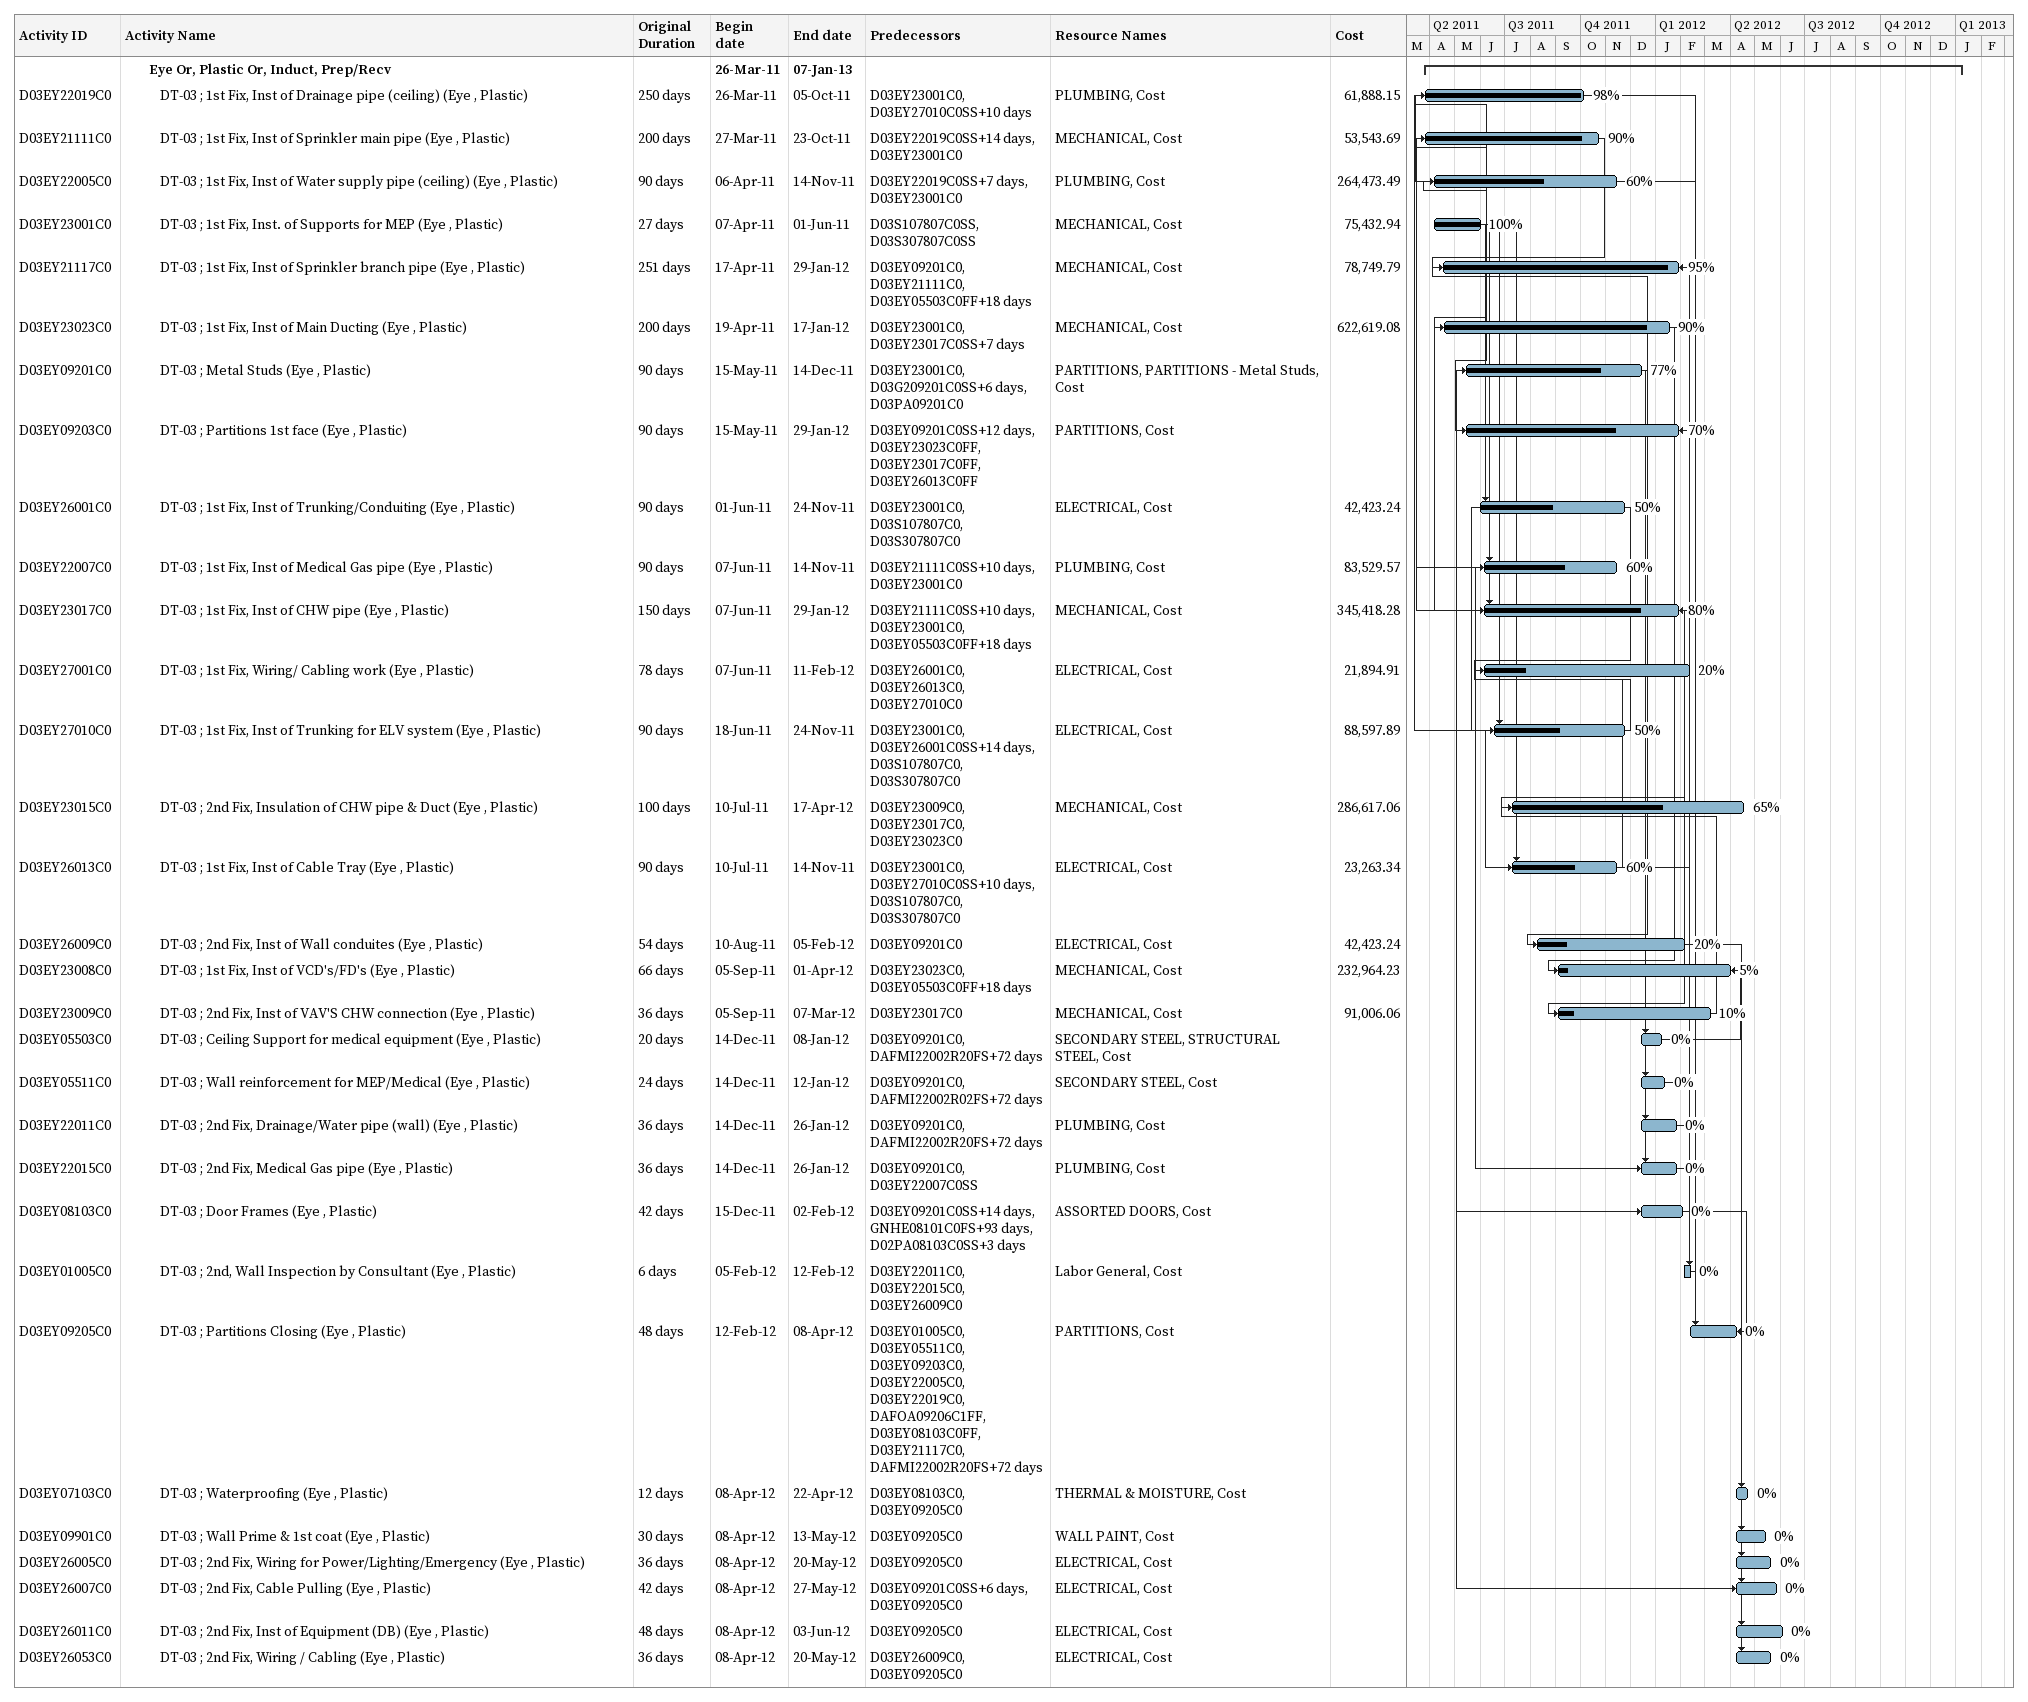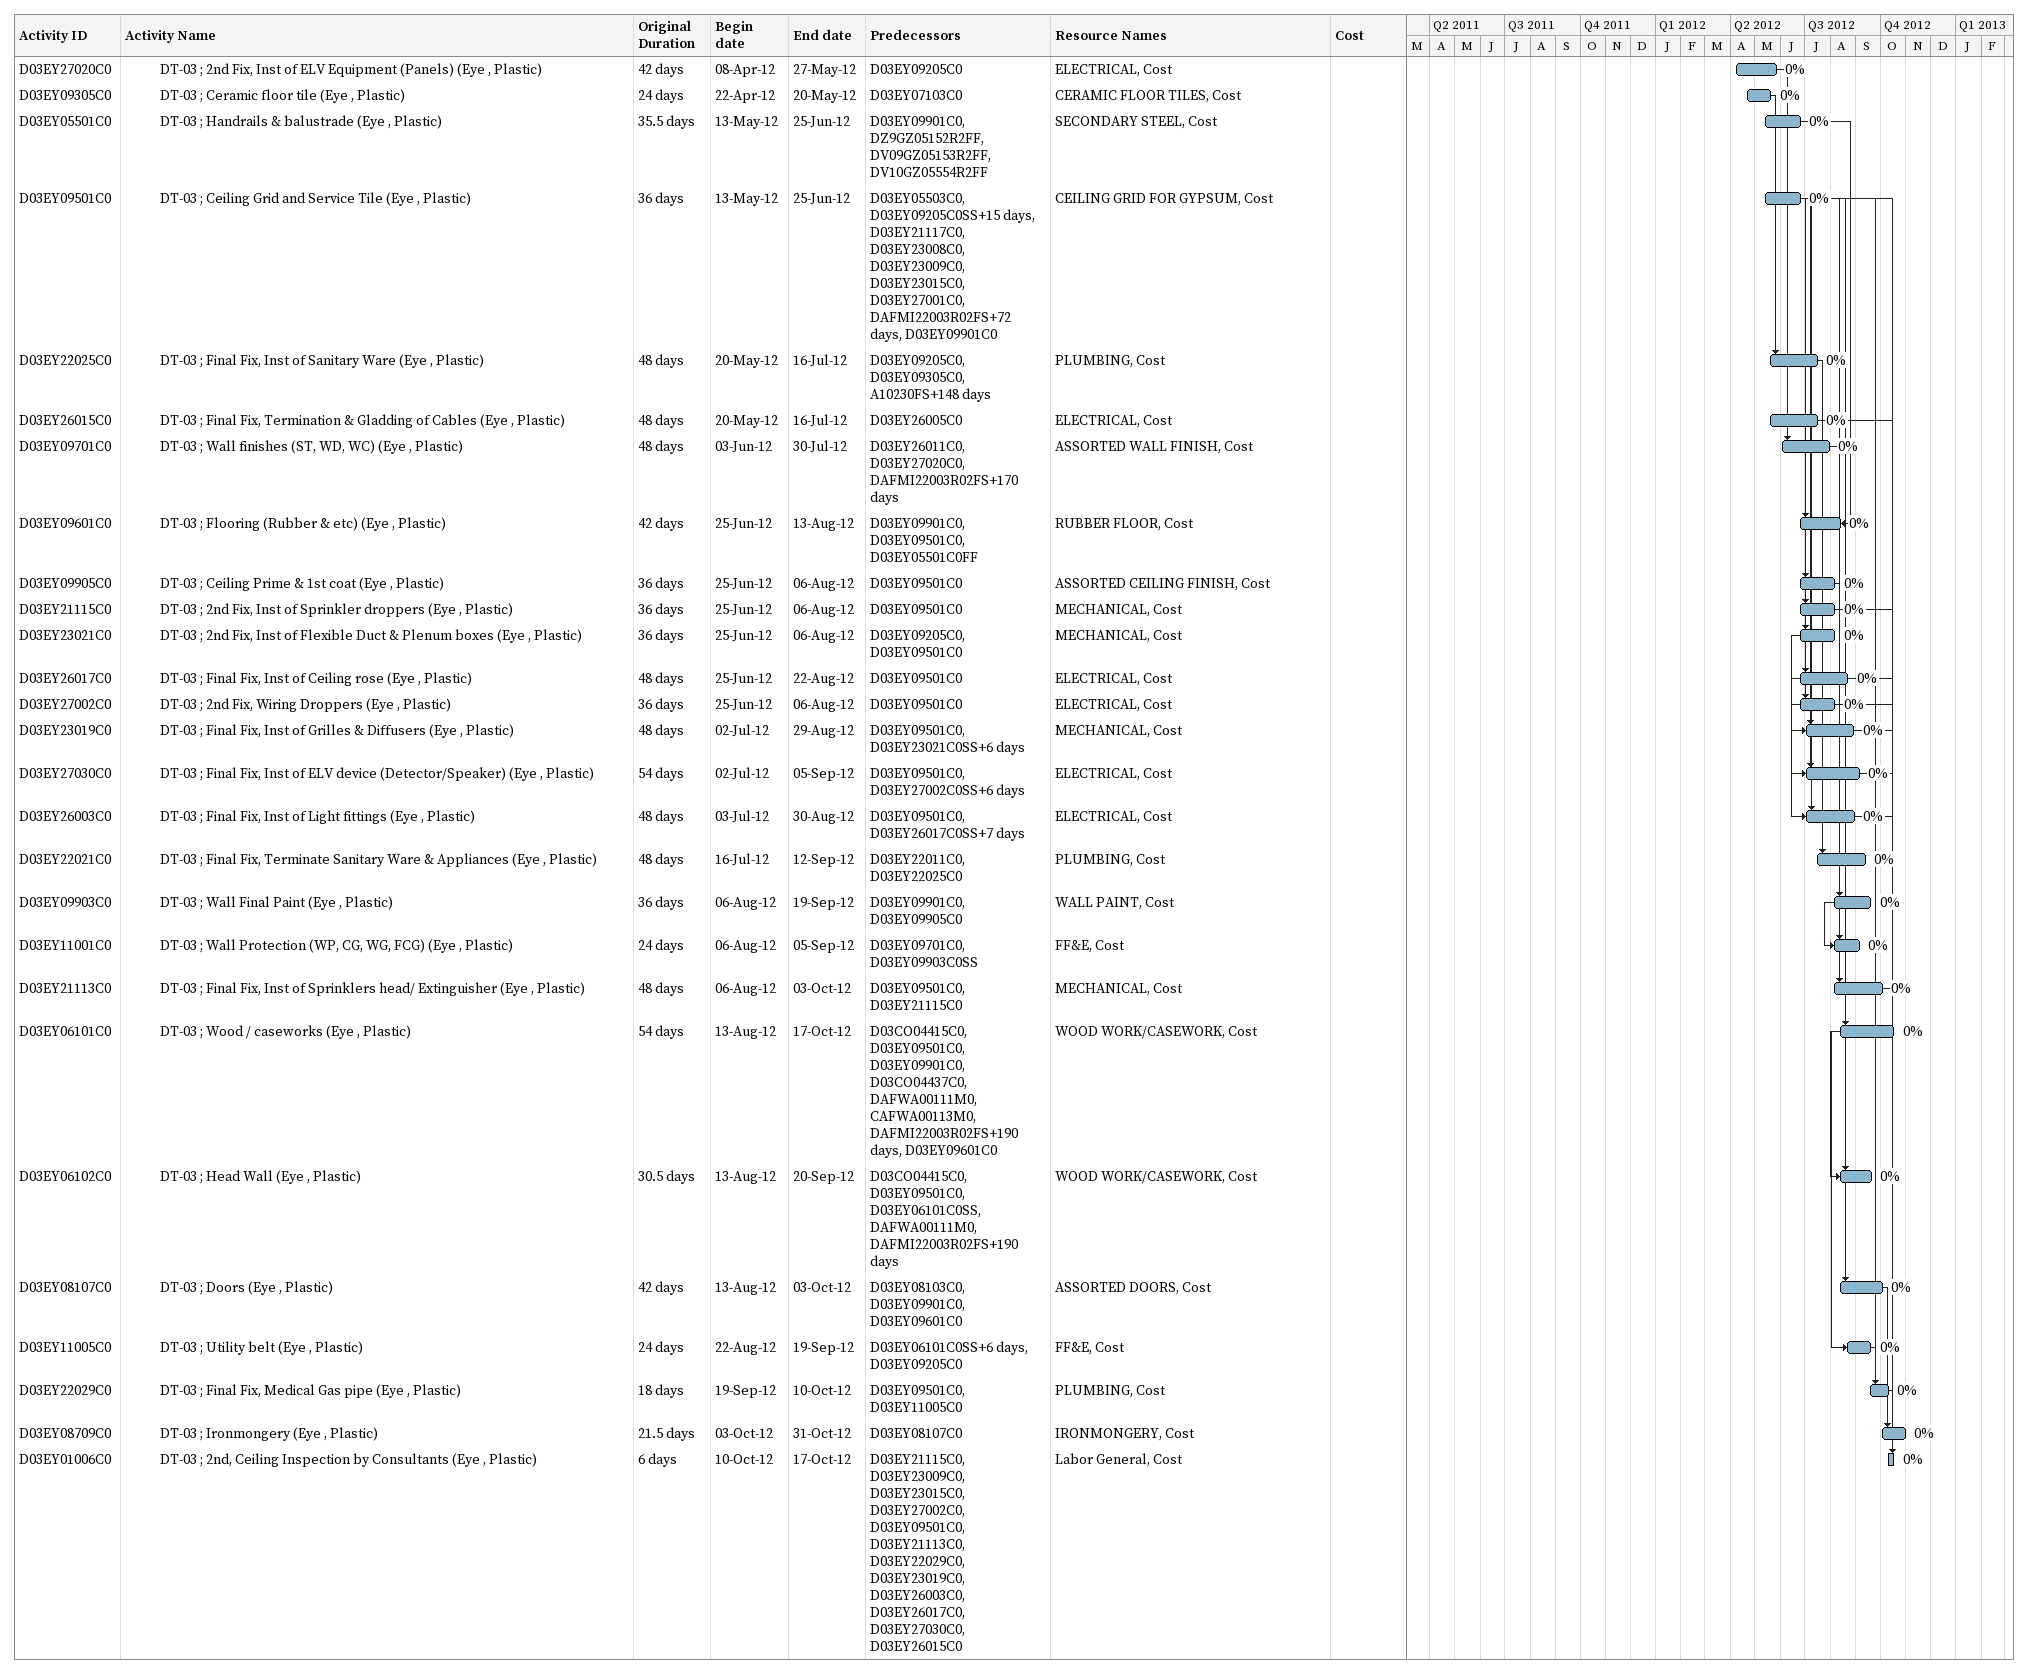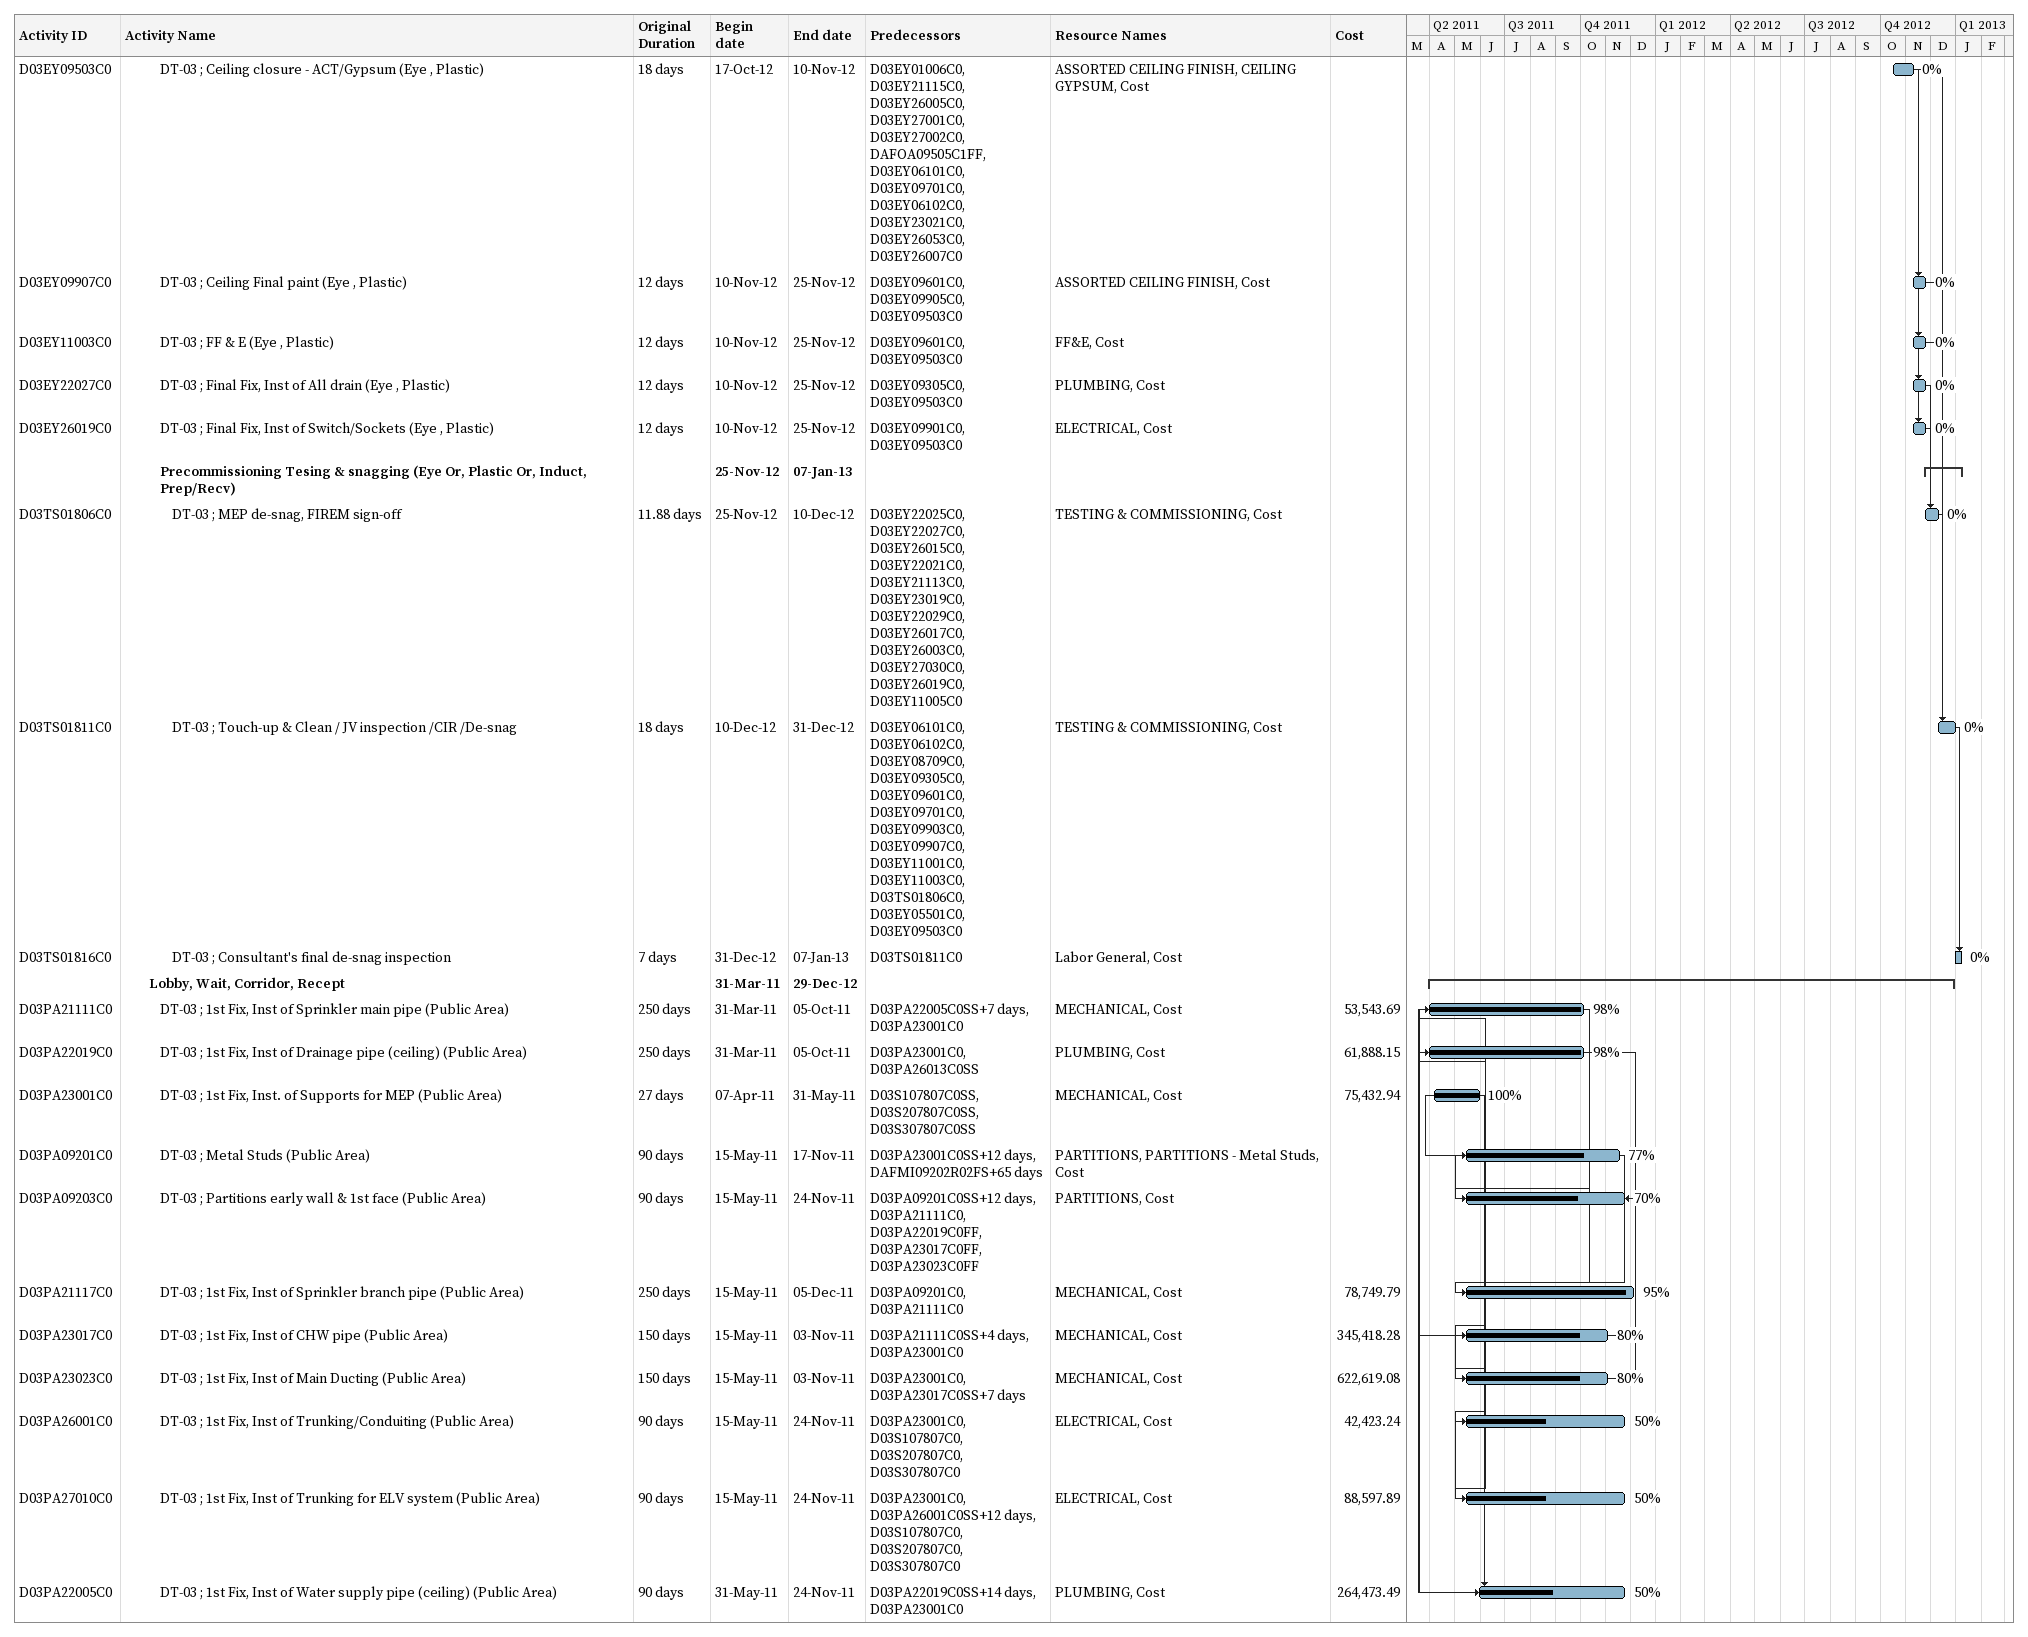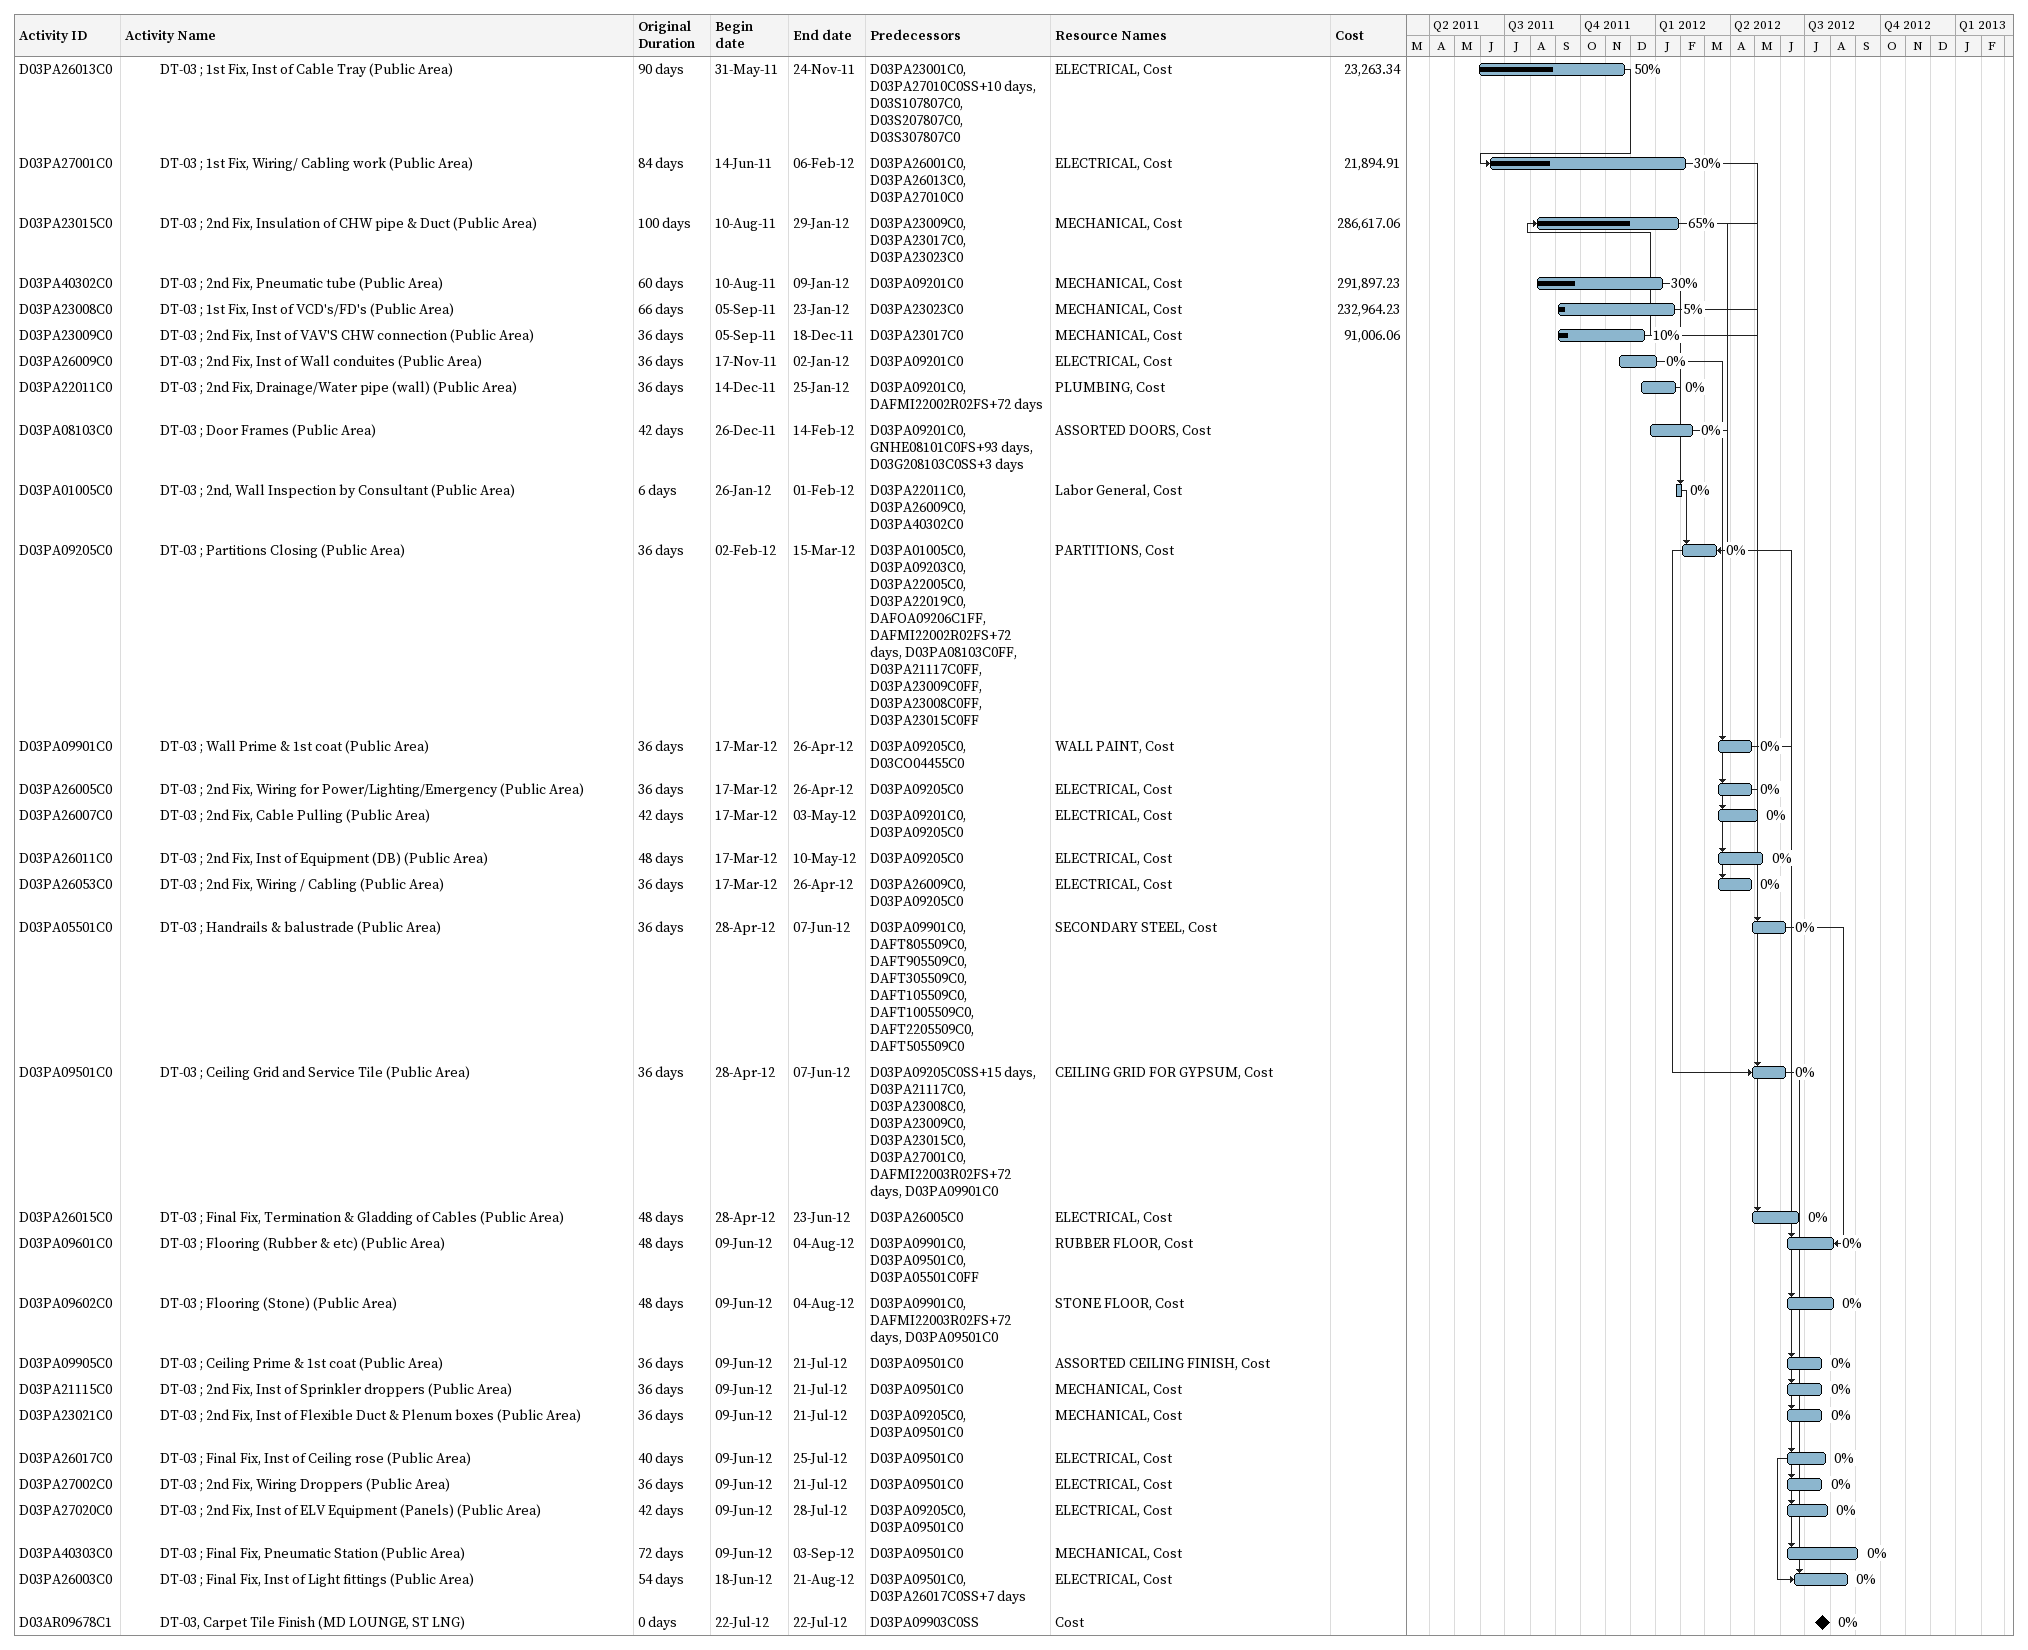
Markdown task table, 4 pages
| ID | Level | Task | Original duration | Start | Finish | Predecessors | Resources | % complete | Cost |
|---|---|---|---|---|---|---|---|---|---|
|  | 3 | **Eye Or, Plastic Or, Induct, Prep/Recv** |  | 2011-03-26 | 2013-01-07 |  |  |  |  |
| D03EY22019C0 | 4 | DT-03 ; 1st Fix, Inst of Drainage pipe (ceiling) (Eye , Plastic) | 250d | 2011-03-26 | 2011-10-05 | D03EY23001C0, D03EY27010C0SS+10d | PLUMBING, Cost | 98 | 61888.15 |
| D03EY21111C0 | 4 | DT-03 ; 1st Fix, Inst of Sprinkler main pipe (Eye , Plastic) | 200d | 2011-03-27 | 2011-10-23 | D03EY22019C0SS+14d, D03EY23001C0 | MECHANICAL, Cost | 90 | 53543.69 |
| D03EY22005C0 | 4 | DT-03 ; 1st Fix, Inst of Water supply pipe (ceiling) (Eye , Plastic) | 90d | 2011-04-06 | 2011-11-14 | D03EY22019C0SS+7d, D03EY23001C0 | PLUMBING, Cost | 60 | 264473.49 |
| D03EY23001C0 | 4 | DT-03 ; 1st Fix, Inst. of Supports for MEP (Eye , Plastic) | 27d | 2011-04-07 | 2011-06-01 | D03S107807C0SS, D03S307807C0SS | MECHANICAL, Cost | 100 | 75432.94 |
| D03EY21117C0 | 4 | DT-03 ; 1st Fix, Inst of Sprinkler branch pipe (Eye , Plastic) | 251d | 2011-04-17 | 2012-01-29 | D03EY09201C0, D03EY21111C0, D03EY05503C0FF+18d | MECHANICAL, Cost | 95 | 78749.79 |
| D03EY23023C0 | 4 | DT-03 ; 1st Fix, Inst of Main Ducting (Eye , Plastic) | 200d | 2011-04-19 | 2012-01-17 | D03EY23001C0, D03EY23017C0SS+7d | MECHANICAL, Cost | 90 | 622619.08 |
| D03EY09201C0 | 4 | DT-03 ; Metal Studs (Eye , Plastic) | 90d | 2011-05-15 | 2011-12-14 | D03EY23001C0, D03G209201C0SS+6d, D03PA09201C0 | PARTITIONS, PARTITIONS - Metal Studs, Cost | 77 |  |
| D03EY09203C0 | 4 | DT-03 ; Partitions 1st face (Eye , Plastic) | 90d | 2011-05-15 | 2012-01-29 | D03EY09201C0SS+12d, D03EY23023C0FF, D03EY23017C0FF, D03EY26013C0FF | PARTITIONS, Cost | 70 |  |
| D03EY26001C0 | 4 | DT-03 ; 1st Fix, Inst of Trunking/Conduiting (Eye , Plastic) | 90d | 2011-06-01 | 2011-11-24 | D03EY23001C0, D03S107807C0, D03S307807C0 | ELECTRICAL, Cost | 50 | 42423.24 |
| D03EY22007C0 | 4 | DT-03 ; 1st Fix, Inst of Medical Gas pipe (Eye , Plastic) | 90d | 2011-06-07 | 2011-11-14 | D03EY21111C0SS+10d, D03EY23001C0 | PLUMBING, Cost | 60 | 83529.57 |
| D03EY23017C0 | 4 | DT-03 ; 1st Fix, Inst of CHW pipe (Eye , Plastic) | 150d | 2011-06-07 | 2012-01-29 | D03EY21111C0SS+10d, D03EY23001C0, D03EY05503C0FF+18d | MECHANICAL, Cost | 80 | 345418.28 |
| D03EY27001C0 | 4 | DT-03 ; 1st Fix, Wiring/ Cabling work (Eye , Plastic) | 78d | 2011-06-07 | 2012-02-11 | D03EY26001C0, D03EY26013C0, D03EY27010C0 | ELECTRICAL, Cost | 20 | 21894.91 |
| D03EY27010C0 | 4 | DT-03 ; 1st Fix, Inst of Trunking for ELV system (Eye , Plastic) | 90d | 2011-06-18 | 2011-11-24 | D03EY23001C0, D03EY26001C0SS+14d, D03S107807C0, D03S307807C0 | ELECTRICAL, Cost | 50 | 88597.89 |
| D03EY23015C0 | 4 | DT-03 ; 2nd Fix, Insulation of CHW pipe & Duct (Eye , Plastic) | 100d | 2011-07-10 | 2012-04-17 | D03EY23009C0, D03EY23017C0, D03EY23023C0 | MECHANICAL, Cost | 65 | 286617.06 |
| D03EY26013C0 | 4 | DT-03 ; 1st Fix, Inst of Cable Tray (Eye , Plastic) | 90d | 2011-07-10 | 2011-11-14 | D03EY23001C0, D03EY27010C0SS+10d, D03S107807C0, D03S307807C0 | ELECTRICAL, Cost | 60 | 23263.34 |
| D03EY26009C0 | 4 | DT-03 ; 2nd Fix, Inst of Wall conduites (Eye , Plastic) | 54d | 2011-08-10 | 2012-02-05 | D03EY09201C0 | ELECTRICAL, Cost | 20 | 42423.24 |
| D03EY23008C0 | 4 | DT-03 ; 1st Fix, Inst of VCD's/FD's (Eye , Plastic) | 66d | 2011-09-05 | 2012-04-01 | D03EY23023C0, D03EY05503C0FF+18d | MECHANICAL, Cost | 5 | 232964.23 |
| D03EY23009C0 | 4 | DT-03 ; 2nd Fix, Inst of VAV'S CHW connection (Eye , Plastic) | 36d | 2011-09-05 | 2012-03-07 | D03EY23017C0 | MECHANICAL, Cost | 10 | 91006.06 |
| D03EY05503C0 | 4 | DT-03 ; Ceiling Support for medical equipment (Eye , Plastic) | 20d | 2011-12-14 | 2012-01-08 | D03EY09201C0, DAFMI22002R20FS+72d | SECONDARY STEEL, STRUCTURAL STEEL, Cost | 0 |  |
| D03EY05511C0 | 4 | DT-03 ; Wall reinforcement for MEP/Medical (Eye , Plastic) | 24d | 2011-12-14 | 2012-01-12 | D03EY09201C0, DAFMI22002R02FS+72d | SECONDARY STEEL, Cost | 0 |  |
| D03EY22011C0 | 4 | DT-03 ; 2nd Fix, Drainage/Water pipe (wall) (Eye , Plastic) | 36d | 2011-12-14 | 2012-01-26 | D03EY09201C0, DAFMI22002R20FS+72d | PLUMBING, Cost | 0 |  |
| D03EY22015C0 | 4 | DT-03 ; 2nd Fix, Medical Gas pipe (Eye , Plastic) | 36d | 2011-12-14 | 2012-01-26 | D03EY09201C0, D03EY22007C0SS | PLUMBING, Cost | 0 |  |
| D03EY08103C0 | 4 | DT-03 ; Door Frames (Eye , Plastic) | 42d | 2011-12-15 | 2012-02-02 | D03EY09201C0SS+14d, GNHE08101C0FS+93d, D02PA08103C0SS+3d | ASSORTED DOORS, Cost | 0 |  |
| D03EY01005C0 | 4 | DT-03 ; 2nd, Wall Inspection by Consultant (Eye , Plastic) | 6d | 2012-02-05 | 2012-02-12 | D03EY22011C0, D03EY22015C0, D03EY26009C0 | Labor General, Cost | 0 |  |
| D03EY09205C0 | 4 | DT-03 ; Partitions Closing (Eye , Plastic) | 48d | 2012-02-12 | 2012-04-08 | D03EY01005C0, D03EY05511C0, D03EY09203C0, D03EY22005C0, D03EY22019C0, DAFOA09206C1FF, D03EY08103C0FF, D03EY21117C0, DAFMI22002R20FS+72d | PARTITIONS, Cost | 0 |  |
| D03EY07103C0 | 4 | DT-03 ; Waterproofing (Eye , Plastic) | 12d | 2012-04-08 | 2012-04-22 | D03EY08103C0, D03EY09205C0 | THERMAL & MOISTURE, Cost | 0 |  |
| D03EY09901C0 | 4 | DT-03 ; Wall Prime & 1st coat (Eye , Plastic) | 30d | 2012-04-08 | 2012-05-13 | D03EY09205C0 | WALL PAINT, Cost | 0 |  |
| D03EY26005C0 | 4 | DT-03 ; 2nd Fix, Wiring for Power/Lighting/Emergency (Eye , Plastic) | 36d | 2012-04-08 | 2012-05-20 | D03EY09205C0 | ELECTRICAL, Cost | 0 |  |
| D03EY26007C0 | 4 | DT-03 ; 2nd Fix, Cable Pulling (Eye , Plastic) | 42d | 2012-04-08 | 2012-05-27 | D03EY09201C0SS+6d, D03EY09205C0 | ELECTRICAL, Cost | 0 |  |
| D03EY26011C0 | 4 | DT-03 ; 2nd Fix, Inst of Equipment (DB) (Eye , Plastic) | 48d | 2012-04-08 | 2012-06-03 | D03EY09205C0 | ELECTRICAL, Cost | 0 |  |
| D03EY26053C0 | 4 | DT-03 ; 2nd Fix, Wiring / Cabling (Eye , Plastic) | 36d | 2012-04-08 | 2012-05-20 | D03EY26009C0, D03EY09205C0 | ELECTRICAL, Cost | 0 |  |
| D03EY27020C0 | 4 | DT-03 ; 2nd Fix, Inst of ELV Equipment (Panels) (Eye , Plastic) | 42d | 2012-04-08 | 2012-05-27 | D03EY09205C0 | ELECTRICAL, Cost | 0 |  |
| D03EY09305C0 | 4 | DT-03 ; Ceramic floor tile (Eye , Plastic) | 24d | 2012-04-22 | 2012-05-20 | D03EY07103C0 | CERAMIC FLOOR TILES, Cost | 0 |  |
| D03EY05501C0 | 4 | DT-03 ; Handrails & balustrade (Eye , Plastic) | 35.5d | 2012-05-13 | 2012-06-25 | D03EY09901C0, DZ9GZ05152R2FF, DV09GZ05153R2FF, DV10GZ05554R2FF | SECONDARY STEEL, Cost | 0 |  |
| D03EY09501C0 | 4 | DT-03 ; Ceiling Grid and Service Tile (Eye , Plastic) | 36d | 2012-05-13 | 2012-06-25 | D03EY05503C0, D03EY09205C0SS+15d, D03EY21117C0, D03EY23008C0, D03EY23009C0, D03EY23015C0, D03EY27001C0, DAFMI22003R02FS+72d, D03EY09901C0 | CEILING GRID FOR GYPSUM, Cost | 0 |  |
| D03EY22025C0 | 4 | DT-03 ; Final Fix, Inst of Sanitary Ware (Eye , Plastic) | 48d | 2012-05-20 | 2012-07-16 | D03EY09205C0, D03EY09305C0, A10230FS+148d | PLUMBING, Cost | 0 |  |
| D03EY26015C0 | 4 | DT-03 ; Final Fix, Termination & Gladding of Cables (Eye , Plastic) | 48d | 2012-05-20 | 2012-07-16 | D03EY26005C0 | ELECTRICAL, Cost | 0 |  |
| D03EY09701C0 | 4 | DT-03 ; Wall finishes (ST, WD, WC) (Eye , Plastic) | 48d | 2012-06-03 | 2012-07-30 | D03EY26011C0, D03EY27020C0, DAFMI22003R02FS+170d | ASSORTED WALL FINISH, Cost | 0 |  |
| D03EY09601C0 | 4 | DT-03 ; Flooring (Rubber & etc) (Eye , Plastic) | 42d | 2012-06-25 | 2012-08-13 | D03EY09901C0, D03EY09501C0, D03EY05501C0FF | RUBBER FLOOR, Cost | 0 |  |
| D03EY09905C0 | 4 | DT-03 ; Ceiling Prime & 1st coat (Eye , Plastic) | 36d | 2012-06-25 | 2012-08-06 | D03EY09501C0 | ASSORTED CEILING FINISH, Cost | 0 |  |
| D03EY21115C0 | 4 | DT-03 ; 2nd Fix, Inst of Sprinkler droppers (Eye , Plastic) | 36d | 2012-06-25 | 2012-08-06 | D03EY09501C0 | MECHANICAL, Cost | 0 |  |
| D03EY23021C0 | 4 | DT-03 ; 2nd Fix, Inst of Flexible Duct & Plenum boxes (Eye , Plastic) | 36d | 2012-06-25 | 2012-08-06 | D03EY09205C0, D03EY09501C0 | MECHANICAL, Cost | 0 |  |
| D03EY26017C0 | 4 | DT-03 ; Final Fix, Inst of Ceiling rose (Eye , Plastic) | 48d | 2012-06-25 | 2012-08-22 | D03EY09501C0 | ELECTRICAL, Cost | 0 |  |
| D03EY27002C0 | 4 | DT-03 ; 2nd Fix, Wiring Droppers (Eye , Plastic) | 36d | 2012-06-25 | 2012-08-06 | D03EY09501C0 | ELECTRICAL, Cost | 0 |  |
| D03EY23019C0 | 4 | DT-03 ; Final Fix, Inst of Grilles & Diffusers (Eye , Plastic) | 48d | 2012-07-02 | 2012-08-29 | D03EY09501C0, D03EY23021C0SS+6d | MECHANICAL, Cost | 0 |  |
| D03EY27030C0 | 4 | DT-03 ; Final Fix, Inst of ELV device (Detector/Speaker) (Eye , Plastic) | 54d | 2012-07-02 | 2012-09-05 | D03EY09501C0, D03EY27002C0SS+6d | ELECTRICAL, Cost | 0 |  |
| D03EY26003C0 | 4 | DT-03 ; Final Fix, Inst of Light fittings (Eye , Plastic) | 48d | 2012-07-03 | 2012-08-30 | D03EY09501C0, D03EY26017C0SS+7d | ELECTRICAL, Cost | 0 |  |
| D03EY22021C0 | 4 | DT-03 ; Final Fix, Terminate Sanitary Ware & Appliances (Eye , Plastic) | 48d | 2012-07-16 | 2012-09-12 | D03EY22011C0, D03EY22025C0 | PLUMBING, Cost | 0 |  |
| D03EY09903C0 | 4 | DT-03 ; Wall Final Paint (Eye , Plastic) | 36d | 2012-08-06 | 2012-09-19 | D03EY09901C0, D03EY09905C0 | WALL PAINT, Cost | 0 |  |
| D03EY11001C0 | 4 | DT-03 ; Wall Protection (WP, CG, WG, FCG) (Eye , Plastic) | 24d | 2012-08-06 | 2012-09-05 | D03EY09701C0, D03EY09903C0SS | FF&E, Cost | 0 |  |
| D03EY21113C0 | 4 | DT-03 ; Final Fix, Inst of Sprinklers head/ Extinguisher (Eye , Plastic) | 48d | 2012-08-06 | 2012-10-03 | D03EY09501C0, D03EY21115C0 | MECHANICAL, Cost | 0 |  |
| D03EY06101C0 | 4 | DT-03 ; Wood / caseworks (Eye , Plastic) | 54d | 2012-08-13 | 2012-10-17 | D03CO04415C0, D03EY09501C0, D03EY09901C0, D03CO04437C0, DAFWA00111M0, CAFWA00113M0, DAFMI22003R02FS+190d, D03EY09601C0 | WOOD WORK/CASEWORK, Cost | 0 |  |
| D03EY06102C0 | 4 | DT-03 ; Head Wall (Eye , Plastic) | 30.5d | 2012-08-13 | 2012-09-20 | D03CO04415C0, D03EY09501C0, D03EY06101C0SS, DAFWA00111M0, DAFMI22003R02FS+190d | WOOD WORK/CASEWORK, Cost | 0 |  |
| D03EY08107C0 | 4 | DT-03 ; Doors (Eye , Plastic) | 42d | 2012-08-13 | 2012-10-03 | D03EY08103C0, D03EY09901C0, D03EY09601C0 | ASSORTED DOORS, Cost | 0 |  |
| D03EY11005C0 | 4 | DT-03 ; Utility belt (Eye , Plastic) | 24d | 2012-08-22 | 2012-09-19 | D03EY06101C0SS+6d, D03EY09205C0 | FF&E, Cost | 0 |  |
| D03EY22029C0 | 4 | DT-03 ; Final Fix, Medical Gas pipe (Eye , Plastic) | 18d | 2012-09-19 | 2012-10-10 | D03EY09501C0, D03EY11005C0 | PLUMBING, Cost | 0 |  |
| D03EY08709C0 | 4 | DT-03 ; Ironmongery (Eye , Plastic) | 21.5d | 2012-10-03 | 2012-10-31 | D03EY08107C0 | IRONMONGERY, Cost | 0 |  |
| D03EY01006C0 | 4 | DT-03 ; 2nd, Ceiling Inspection by Consultants (Eye , Plastic) | 6d | 2012-10-10 | 2012-10-17 | D03EY21115C0, D03EY23009C0, D03EY23015C0, D03EY27002C0, D03EY09501C0, D03EY21113C0, D03EY22029C0, D03EY23019C0, D03EY26003C0, D03EY26017C0, D03EY27030C0, D03EY26015C0 | Labor General, Cost | 0 |  |
| D03EY09503C0 | 4 | DT-03 ; Ceiling closure - ACT/Gypsum (Eye , Plastic) | 18d | 2012-10-17 | 2012-11-10 | D03EY01006C0, D03EY21115C0, D03EY26005C0, D03EY27001C0, D03EY27002C0, DAFOA09505C1FF, D03EY06101C0, D03EY09701C0, D03EY06102C0, D03EY23021C0, D03EY26053C0, D03EY26007C0 | ASSORTED CEILING FINISH, CEILING GYPSUM, Cost | 0 |  |
| D03EY09907C0 | 4 | DT-03 ; Ceiling Final paint (Eye , Plastic) | 12d | 2012-11-10 | 2012-11-25 | D03EY09601C0, D03EY09905C0, D03EY09503C0 | ASSORTED CEILING FINISH, Cost | 0 |  |
| D03EY11003C0 | 4 | DT-03 ; FF & E (Eye , Plastic) | 12d | 2012-11-10 | 2012-11-25 | D03EY09601C0, D03EY09503C0 | FF&E, Cost | 0 |  |
| D03EY22027C0 | 4 | DT-03 ; Final Fix, Inst of All drain (Eye , Plastic) | 12d | 2012-11-10 | 2012-11-25 | D03EY09305C0, D03EY09503C0 | PLUMBING, Cost | 0 |  |
| D03EY26019C0 | 4 | DT-03 ; Final Fix, Inst of Switch/Sockets (Eye , Plastic) | 12d | 2012-11-10 | 2012-11-25 | D03EY09901C0, D03EY09503C0 | ELECTRICAL, Cost | 0 |  |
|  | 4 | **Precommissioning Tesing & snagging (Eye Or, Plastic Or, Induct, Prep/Recv)** |  | 2012-11-25 | 2013-01-07 |  |  |  |  |
| D03TS01806C0 | 5 | DT-03 ; MEP de-snag, FIREM sign-off | 11.88d | 2012-11-25 | 2012-12-10 | D03EY22025C0, D03EY22027C0, D03EY26015C0, D03EY22021C0, D03EY21113C0, D03EY23019C0, D03EY22029C0, D03EY26017C0, D03EY26003C0, D03EY27030C0, D03EY26019C0, D03EY11005C0 | TESTING & COMMISSIONING, Cost | 0 |  |
| D03TS01811C0 | 5 | DT-03 ; Touch-up & Clean / JV inspection /CIR /De-snag | 18d | 2012-12-10 | 2012-12-31 | D03EY06101C0, D03EY06102C0, D03EY08709C0, D03EY09305C0, D03EY09601C0, D03EY09701C0, D03EY09903C0, D03EY09907C0, D03EY11001C0, D03EY11003C0, D03TS01806C0, D03EY05501C0, D03EY09503C0 | TESTING & COMMISSIONING, Cost | 0 |  |
| D03TS01816C0 | 5 | DT-03 ; Consultant's final de-snag inspection | 7d | 2012-12-31 | 2013-01-07 | D03TS01811C0 | Labor General, Cost | 0 |  |
|  | 3 | **Lobby, Wait, Corridor, Recept** |  | 2011-03-31 | 2012-12-29 |  |  |  |  |
| D03PA21111C0 | 4 | DT-03 ; 1st Fix, Inst of Sprinkler main pipe (Public Area) | 250d | 2011-03-31 | 2011-10-05 | D03PA22005C0SS+7d, D03PA23001C0 | MECHANICAL, Cost | 98 | 53543.69 |
| D03PA22019C0 | 4 | DT-03 ; 1st Fix, Inst of Drainage pipe (ceiling) (Public Area) | 250d | 2011-03-31 | 2011-10-05 | D03PA23001C0, D03PA26013C0SS | PLUMBING, Cost | 98 | 61888.15 |
| D03PA23001C0 | 4 | DT-03 ; 1st Fix, Inst. of Supports for MEP (Public Area) | 27d | 2011-04-07 | 2011-05-31 | D03S107807C0SS, D03S207807C0SS, D03S307807C0SS | MECHANICAL, Cost | 100 | 75432.94 |
| D03PA09201C0 | 4 | DT-03 ; Metal Studs (Public Area) | 90d | 2011-05-15 | 2011-11-17 | D03PA23001C0SS+12d, DAFMI09202R02FS+65d | PARTITIONS, PARTITIONS - Metal Studs, Cost | 77 |  |
| D03PA09203C0 | 4 | DT-03 ; Partitions early wall & 1st face (Public Area) | 90d | 2011-05-15 | 2011-11-24 | D03PA09201C0SS+12d, D03PA21111C0, D03PA22019C0FF, D03PA23017C0FF, D03PA23023C0FF | PARTITIONS, Cost | 70 |  |
| D03PA21117C0 | 4 | DT-03 ; 1st Fix, Inst of Sprinkler branch pipe (Public Area) | 250d | 2011-05-15 | 2011-12-05 | D03PA09201C0, D03PA21111C0 | MECHANICAL, Cost | 95 | 78749.79 |
| D03PA23017C0 | 4 | DT-03 ; 1st Fix, Inst of CHW pipe (Public Area) | 150d | 2011-05-15 | 2011-11-03 | D03PA21111C0SS+4d, D03PA23001C0 | MECHANICAL, Cost | 80 | 345418.28 |
| D03PA23023C0 | 4 | DT-03 ; 1st Fix, Inst of Main Ducting (Public Area) | 150d | 2011-05-15 | 2011-11-03 | D03PA23001C0, D03PA23017C0SS+7d | MECHANICAL, Cost | 80 | 622619.08 |
| D03PA26001C0 | 4 | DT-03 ; 1st Fix, Inst of Trunking/Conduiting (Public Area) | 90d | 2011-05-15 | 2011-11-24 | D03PA23001C0, D03S107807C0, D03S207807C0, D03S307807C0 | ELECTRICAL, Cost | 50 | 42423.24 |
| D03PA27010C0 | 4 | DT-03 ; 1st Fix, Inst of Trunking for ELV system (Public Area) | 90d | 2011-05-15 | 2011-11-24 | D03PA23001C0, D03PA26001C0SS+12d, D03S107807C0, D03S207807C0, D03S307807C0 | ELECTRICAL, Cost | 50 | 88597.89 |
| D03PA22005C0 | 4 | DT-03 ; 1st Fix, Inst of Water supply pipe (ceiling) (Public Area) | 90d | 2011-05-31 | 2011-11-24 | D03PA22019C0SS+14d, D03PA23001C0 | PLUMBING, Cost | 50 | 264473.49 |
| D03PA26013C0 | 4 | DT-03 ; 1st Fix, Inst of Cable Tray (Public Area) | 90d | 2011-05-31 | 2011-11-24 | D03PA23001C0, D03PA27010C0SS+10d, D03S107807C0, D03S207807C0, D03S307807C0 | ELECTRICAL, Cost | 50 | 23263.34 |
| D03PA27001C0 | 4 | DT-03 ; 1st Fix, Wiring/ Cabling work (Public Area) | 84d | 2011-06-14 | 2012-02-06 | D03PA26001C0, D03PA26013C0, D03PA27010C0 | ELECTRICAL, Cost | 30 | 21894.91 |
| D03PA23015C0 | 4 | DT-03 ; 2nd Fix, Insulation of CHW pipe & Duct (Public Area) | 100d | 2011-08-10 | 2012-01-29 | D03PA23009C0, D03PA23017C0, D03PA23023C0 | MECHANICAL, Cost | 65 | 286617.06 |
| D03PA40302C0 | 4 | DT-03 ; 2nd Fix, Pneumatic tube (Public Area) | 60d | 2011-08-10 | 2012-01-09 | D03PA09201C0 | MECHANICAL, Cost | 30 | 291897.23 |
| D03PA23008C0 | 4 | DT-03 ; 1st Fix, Inst of VCD's/FD's (Public Area) | 66d | 2011-09-05 | 2012-01-23 | D03PA23023C0 | MECHANICAL, Cost | 5 | 232964.23 |
| D03PA23009C0 | 4 | DT-03 ; 2nd Fix, Inst of VAV'S CHW connection (Public Area) | 36d | 2011-09-05 | 2011-12-18 | D03PA23017C0 | MECHANICAL, Cost | 10 | 91006.06 |
| D03PA26009C0 | 4 | DT-03 ; 2nd Fix, Inst of Wall conduites (Public Area) | 36d | 2011-11-17 | 2012-01-02 | D03PA09201C0 | ELECTRICAL, Cost | 0 |  |
| D03PA22011C0 | 4 | DT-03 ; 2nd Fix, Drainage/Water pipe (wall) (Public Area) | 36d | 2011-12-14 | 2012-01-25 | D03PA09201C0, DAFMI22002R02FS+72d | PLUMBING, Cost | 0 |  |
| D03PA08103C0 | 4 | DT-03 ; Door Frames (Public Area) | 42d | 2011-12-26 | 2012-02-14 | D03PA09201C0, GNHE08101C0FS+93d, D03G208103C0SS+3d | ASSORTED DOORS, Cost | 0 |  |
| D03PA01005C0 | 4 | DT-03 ; 2nd, Wall Inspection by Consultant (Public Area) | 6d | 2012-01-26 | 2012-02-01 | D03PA22011C0, D03PA26009C0, D03PA40302C0 | Labor General, Cost | 0 |  |
| D03PA09205C0 | 4 | DT-03 ; Partitions Closing (Public Area) | 36d | 2012-02-02 | 2012-03-15 | D03PA01005C0, D03PA09203C0, D03PA22005C0, D03PA22019C0, DAFOA09206C1FF, DAFMI22002R02FS+72d, D03PA08103C0FF, D03PA21117C0FF, D03PA23009C0FF, D03PA23008C0FF, D03PA23015C0FF | PARTITIONS, Cost | 0 |  |
| D03PA09901C0 | 4 | DT-03 ; Wall Prime & 1st coat (Public Area) | 36d | 2012-03-17 | 2012-04-26 | D03PA09205C0, D03CO04455C0 | WALL PAINT, Cost | 0 |  |
| D03PA26005C0 | 4 | DT-03 ; 2nd Fix, Wiring for Power/Lighting/Emergency (Public Area) | 36d | 2012-03-17 | 2012-04-26 | D03PA09205C0 | ELECTRICAL, Cost | 0 |  |
| D03PA26007C0 | 4 | DT-03 ; 2nd Fix, Cable Pulling (Public Area) | 42d | 2012-03-17 | 2012-05-03 | D03PA09201C0, D03PA09205C0 | ELECTRICAL, Cost | 0 |  |
| D03PA26011C0 | 4 | DT-03 ; 2nd Fix, Inst of Equipment (DB) (Public Area) | 48d | 2012-03-17 | 2012-05-10 | D03PA09205C0 | ELECTRICAL, Cost | 0 |  |
| D03PA26053C0 | 4 | DT-03 ; 2nd Fix, Wiring / Cabling (Public Area) | 36d | 2012-03-17 | 2012-04-26 | D03PA26009C0, D03PA09205C0 | ELECTRICAL, Cost | 0 |  |
| D03PA05501C0 | 4 | DT-03 ; Handrails & balustrade (Public Area) | 36d | 2012-04-28 | 2012-06-07 | D03PA09901C0, DAFT805509C0, DAFT905509C0, DAFT305509C0, DAFT105509C0, DAFT1005509C0, DAFT2205509C0, DAFT505509C0 | SECONDARY STEEL, Cost | 0 |  |
| D03PA09501C0 | 4 | DT-03 ; Ceiling Grid and Service Tile (Public Area) | 36d | 2012-04-28 | 2012-06-07 | D03PA09205C0SS+15d, D03PA21117C0, D03PA23008C0, D03PA23009C0, D03PA23015C0, D03PA27001C0, DAFMI22003R02FS+72d, D03PA09901C0 | CEILING GRID FOR GYPSUM, Cost | 0 |  |
| D03PA26015C0 | 4 | DT-03 ; Final Fix, Termination & Gladding of Cables (Public Area) | 48d | 2012-04-28 | 2012-06-23 | D03PA26005C0 | ELECTRICAL, Cost | 0 |  |
| D03PA09601C0 | 4 | DT-03 ; Flooring (Rubber & etc) (Public Area) | 48d | 2012-06-09 | 2012-08-04 | D03PA09901C0, D03PA09501C0, D03PA05501C0FF | RUBBER FLOOR, Cost | 0 |  |
| D03PA09602C0 | 4 | DT-03 ; Flooring (Stone) (Public Area) | 48d | 2012-06-09 | 2012-08-04 | D03PA09901C0, DAFMI22003R02FS+72d, D03PA09501C0 | STONE FLOOR, Cost | 0 |  |
| D03PA09905C0 | 4 | DT-03 ; Ceiling Prime & 1st coat (Public Area) | 36d | 2012-06-09 | 2012-07-21 | D03PA09501C0 | ASSORTED CEILING FINISH, Cost | 0 |  |
| D03PA21115C0 | 4 | DT-03 ; 2nd Fix, Inst of Sprinkler droppers (Public Area) | 36d | 2012-06-09 | 2012-07-21 | D03PA09501C0 | MECHANICAL, Cost | 0 |  |
| D03PA23021C0 | 4 | DT-03 ; 2nd Fix, Inst of Flexible Duct & Plenum boxes (Public Area) | 36d | 2012-06-09 | 2012-07-21 | D03PA09205C0, D03PA09501C0 | MECHANICAL, Cost | 0 |  |
| D03PA26017C0 | 4 | DT-03 ; Final Fix, Inst of Ceiling rose (Public Area) | 40d | 2012-06-09 | 2012-07-25 | D03PA09501C0 | ELECTRICAL, Cost | 0 |  |
| D03PA27002C0 | 4 | DT-03 ; 2nd Fix, Wiring Droppers (Public Area) | 36d | 2012-06-09 | 2012-07-21 | D03PA09501C0 | ELECTRICAL, Cost | 0 |  |
| D03PA27020C0 | 4 | DT-03 ; 2nd Fix, Inst of ELV Equipment (Panels) (Public Area) | 42d | 2012-06-09 | 2012-07-28 | D03PA09205C0, D03PA09501C0 | ELECTRICAL, Cost | 0 |  |
| D03PA40303C0 | 4 | DT-03 ; Final Fix, Pneumatic Station (Public Area) | 72d | 2012-06-09 | 2012-09-03 | D03PA09501C0 | MECHANICAL, Cost | 0 |  |
| D03PA26003C0 | 4 | DT-03 ; Final Fix, Inst of Light fittings (Public Area) | 54d | 2012-06-18 | 2012-08-21 | D03PA09501C0, D03PA26017C0SS+7d | ELECTRICAL, Cost | 0 |  |
| D03AR09678C1 | 4 | DT-03, Carpet Tile Finish (MD LOUNGE, ST LNG) | 0d | 2012-07-22 | 2012-07-22 | D03PA09903C0SS | Cost | 0 |  |
